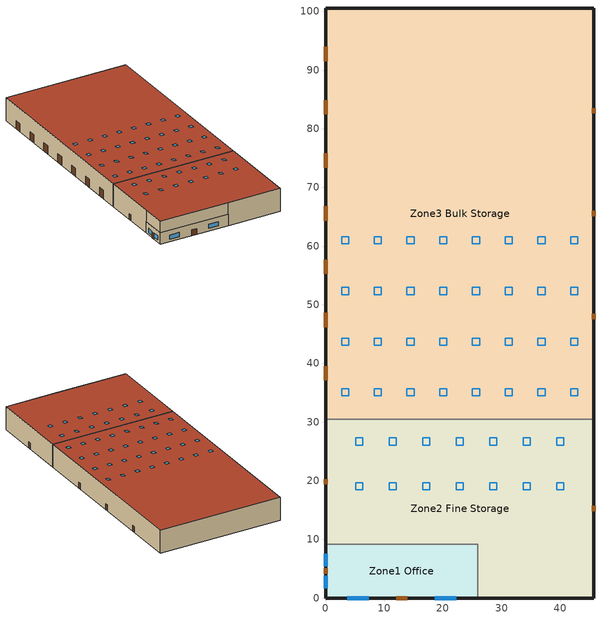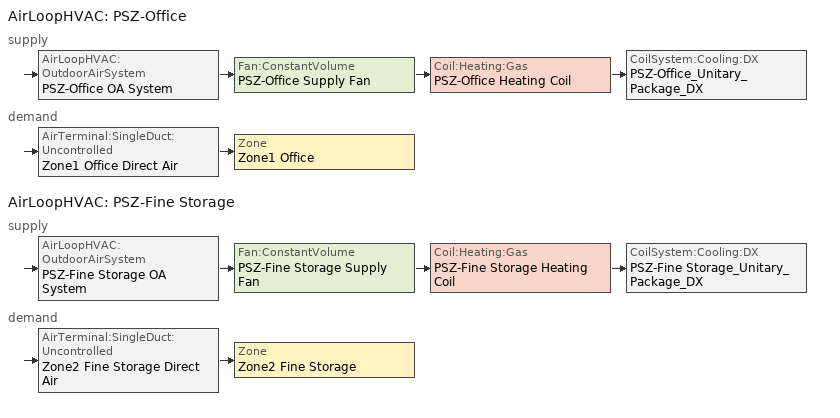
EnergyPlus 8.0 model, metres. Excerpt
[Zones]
Zone1 Office
 floor ground (ext_slab_6in): 25.91,9.14 25.91,0 0,0 0,9.14 z0
 wall outside (nonres_ext_wall): 0,9.14 0,0 25.91,0 z0:4.27
 wall to Zone2 Fine Storage (Interior Wall): 25.91,0 25.91,9.14 0,9.14 z0:4.27
 window (Window_U_0.57_SHGC_0.39): 3.66,0 7.31,0 / 18.59,0 22.25,0 / 0,7.52 0,5.39 / 0,3.76 0,1.62 z0.91:2.44
 door (Swinging Door_con): 12.04,0 13.87,0 / 0,5.03 0,4.11 z0:2.13
 ceiling to Zone2 Fine Storage (InsulatedCeiling): 25.91,0 25.91,9.14 0,9.14 0,0 z4.27
Zone2 Fine Storage
 floor ground (ext_slab_6in): 45.72,30.48 45.72,0 25.91,0 25.91,9.14 0,9.14 0,30.48 z0
 wall outside (nonres_ext_wall): 25.91,0 45.72,0 45.72,30.48 / 0,30.48 0,9.14 z0:8.53; 0,9.14 0,0 25.91,0 z4.27:8.53
 door (Swinging Door_con): 0,20.27 0,19.35 / 45.72,14.78 45.72,15.7 z0:2.13
 roof outside (nonres_roof): 45.72,0 45.72,30.48 0,30.48 0,0 z8.53
 skylight (Window_U_1.17_SHGC_0.49): 10.82,18.44 12.04,18.44 12.04,19.66 10.82,19.66 z8.53; 16.54,18.44 17.75,18.44 17.75,19.66 16.54,19.66 z8.53; 22.25,18.44 23.47,18.44 23.47,19.66 22.25,19.66 z8.53; 27.97,18.44 29.18,18.44 29.18,19.66 27.97,19.66 z8.53; 33.68,18.44 34.9,18.44 34.9,19.66 33.68,19.66 z8.53; 39.4,18.44 40.61,18.44 40.61,19.66 39.4,19.66 z8.53; 39.4,26.06 40.61,26.06 40.61,27.28 39.4,27.28 z8.53; 33.68,26.06 34.9,26.06 34.9,27.28 33.68,27.28 z8.53; 27.97,26.06 29.18,26.06 29.18,27.28 27.97,27.28 z8.53; 22.25,26.06 23.47,26.06 23.47,27.28 22.25,27.28 z8.53; 16.54,26.06 17.75,26.06 17.75,27.28 16.54,27.28 z8.53; 10.82,26.06 12.04,26.06 12.04,27.28 10.82,27.28 z8.53; 5.11,26.06 6.32,26.06 6.32,27.28 5.11,27.28 z8.53; 5.11,18.44 6.32,18.44 6.32,19.66 5.11,19.66 z8.53
Zone3 Bulk Storage
 floor ground (ext_slab_6in): 45.72,100.58 45.72,30.48 0,30.48 0,100.58 z0
 wall outside (semiheated_ext_wall): 45.72,30.48 45.72,100.58 0,100.58 0,30.48 z0:8.53
 wall to Zone2 Fine Storage (semiheated_ext_wall): 45.72,30.48 0,30.48 z0:8.53
 door (Overhead Door): 0,93.95 0,91.51 / 0,84.88 0,82.44 / 0,75.82 0,73.38 / 0,66.75 0,64.31 / 0,57.68 0,55.24 / 0,48.61 0,46.17 / 0,39.55 0,37.11 z0:3.05
 door (Swinging Door_semi): 45.72,47.55 45.72,48.46 / 45.72,65.07 45.72,65.99 / 45.72,82.6 45.72,83.51 z0:2.13
 roof outside (semiheated_roof): 0,100.58 0,30.48 45.72,30.48 45.72,100.58 z8.53
 skylight (Window_U_1.17_SHGC_0.49): 2.71,34.44 3.93,34.44 3.93,35.66 2.71,35.66 z8.53; 2.71,43.08 3.93,43.08 3.93,44.3 2.71,44.3 z8.53; 2.71,60.35 3.93,60.35 3.93,61.57 2.71,61.57 z8.53; 41.76,43.08 42.97,43.08 42.97,44.3 41.76,44.3 z8.53; 41.76,34.44 42.97,34.44 42.97,35.66 41.76,35.66 z8.53; 41.76,60.35 42.97,60.35 42.97,61.57 41.76,61.57 z8.53; 41.76,51.71 42.97,51.71 42.97,52.93 41.76,52.93 z8.53; 36.18,34.44 37.4,34.44 37.4,35.66 36.18,35.66 z8.53; 36.18,43.08 37.4,43.08 37.4,44.3 36.18,44.3 z8.53; 36.18,51.71 37.4,51.71 37.4,52.93 36.18,52.93 z8.53; 36.18,60.35 37.4,60.35 37.4,61.57 36.18,61.57 z8.53; 30.6,51.71 31.82,51.71 31.82,52.93 30.6,52.93 z8.53; 30.6,43.08 31.82,43.08 31.82,44.3 30.6,44.3 z8.53; 30.6,60.35 31.82,60.35 31.82,61.57 30.6,61.57 z8.53; 30.6,34.44 31.82,34.44 31.82,35.66 30.6,35.66 z8.53; 25.02,60.35 26.24,60.35 26.24,61.57 25.02,61.57 z8.53; 25.02,51.71 26.24,51.71 26.24,52.93 25.02,52.93 z8.53; 25.02,43.08 26.24,43.08 26.24,44.3 25.02,44.3 z8.53; 25.02,34.44 26.24,34.44 26.24,35.66 25.02,35.66 z8.53; 19.44,60.35 20.66,60.35 20.66,61.57 19.44,61.57 z8.53; 19.44,34.44 20.66,34.44 20.66,35.66 19.44,35.66 z8.53; 19.44,51.71 20.66,51.71 20.66,52.93 19.44,52.93 z8.53; 19.44,43.08 20.66,43.08 20.66,44.3 19.44,44.3 z8.53; 13.87,34.44 15.09,34.44 15.09,35.66 13.87,35.66 z8.53; 13.87,43.08 15.09,43.08 15.09,44.3 13.87,44.3 z8.53; 2.71,51.71 3.93,51.71 3.93,52.93 2.71,52.93 z8.53; 13.87,60.35 15.09,60.35 15.09,61.57 13.87,61.57 z8.53; 8.29,34.44 9.51,34.44 9.51,35.66 8.29,35.66 z8.53; 8.29,43.08 9.51,43.08 9.51,44.3 8.29,44.3 z8.53; 8.29,60.35 9.51,60.35 9.51,61.57 8.29,61.57 z8.53; 13.87,51.71 15.09,51.71 15.09,52.93 13.87,52.93 z8.53; 8.29,51.71 9.51,51.71 9.51,52.93 8.29,52.93 z8.53
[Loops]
AirLoopHVAC 'PSZ-Office'
 supply: AirLoopHVAC:OutdoorAirSystem 'PSZ-Office OA System' > Fan:ConstantVolume 'PSZ-Office Supply Fan' > Coil:Heating:Gas 'PSZ-Office Heating Coil' > CoilSystem:Cooling:DX 'PSZ-Office_Unitary_Package_DX'
 demand: AirTerminal:SingleDuct:Uncontrolled 'Zone1 Office Direct Air' > Zone 'Zone1 Office'
AirLoopHVAC 'PSZ-Fine Storage'
 supply: AirLoopHVAC:OutdoorAirSystem 'PSZ-Fine Storage OA System' > Fan:ConstantVolume 'PSZ-Fine Storage Supply Fan' > Coil:Heating:Gas 'PSZ-Fine Storage Heating Coil' > CoilSystem:Cooling:DX 'PSZ-Fine Storage_Unitary_Package_DX'
 demand: AirTerminal:SingleDuct:Uncontrolled 'Zone2 Fine Storage Direct Air' > Zone 'Zone2 Fine Storage'
[Building]
Warehouse: North Axis {deg}=90; Terrain=Urban; Loads Convergence Tolerance Value=0.04; Temperature Convergence Tolerance Value {deltaC}=0.4; Solar Distribution=FullExterior; Maximum Number of Warmup Days=25; Minimum Number of Warmup Days=6
[Site:Location]
Site:Location=Salem Mcnary Field_OR_USA Design_Conditions; Latitude {N+ S-}=44.9; Longitude {W- E+}=-123; Time Zone Relative to GMT {GMT+/-}=-8; Elevation {m}=60
[SizingPeriod:DesignDay] Day of Month=21; Dry-Bulb Temperature Range Modifier Type=DefaultMultipliers; Humidity Condition Type=Wetbulb; Barometric Pressure {Pa}=100606; Wind Direction {Degrees; N=0, S=180}=0; Rain {Yes/No}=No; Snow on ground {Yes/No}=No; Daylight Savings Time Indicator=No
Name | Month | Day Type | Maximum Dry-Bulb Temperature {C} | Daily Dry-Bulb Temperature Range {C} | Wetbulb at Maximum Dry-Bulb {C} | Wind Speed {m/s} design conditions vs. traditional 6.71 m/s (15 mph) | Solar Model Indicator | Clearness {0.0 to 1.1} | Wind Speed {m/s} design conditions vs. traditional 3.35 m/s (7mph) | ASHRAE Clear Sky Optical Depth for Beam Irradiance (taub) | ASHRAE Clear Sky Optical Depth for Diffuse Irradiance (taud)
Salem Mcnary Field Ann Htg 99.6% Condns DB | 12 | WinterDesignDay | -5.6 | 0 | -5.6 | 2.1 | ASHRAEClearSky | 0
Salem Mcnary Field Ann Clg .4% Condns DB=>MWB | 8 | SummerDesignDay | 33.3 | 15.4 | 19.4 |  | ASHRAETau |  | 4.3 | 0.355 | 2.578
[Site:GroundTemperature:BuildingSurface]
12.66, 12.65, 12.66, 12.68, 12.9, 15.26, 17.68, 18.6, 16.67, 13.27, 12.86, 12.75
[Site:WaterMainsTemperature]
Calculation Method=Correlation; Annual Average Outdoor Air Temperature {C}=10.88; Maximum Difference In Monthly Average Outdoor Air Temperatures {deltaC}=13.46
[Material]
Name | Roughness | Thickness {m} | Conductivity {W/m-K} | Density {kg/m3} | Specific Heat {J/kg-K} | Thermal Absorptance | Solar Absorptance | Visible Absorptance | Absorptance:Thermal | Absorptance:Solar
Bulk Storage Products Material | Rough | 2.4384 | 1.442 | 200.231 | 836.8 | 0.9 | 0.7 | 0.7
Steel Frame/Cavity | MediumRough | 0.0889002 | 0.0841162 | 641.379 | 502.08 | 0.9 | 0.7 | 0.7
Interior Wall Addi Insul | MediumRough | 2.54001e-08 | 0.04326 | 22.4258 | 836.8 | 0.9 | 0.7 | 0.7
F07 25mm stucco | Smooth | 0.0254 | 0.72 | 1856 | 840 | 0.9 | 0.7 | 0.7
F08 Metal surface | Smooth | 0.0008 | 45.28 | 7824 | 500
F08 Metal roof surface | Smooth | 0.0008 | 45.28 | 7824 | 500 |  |  |  | 0.9 | 0.77
G01 16mm gypsum board | MediumSmooth | 0.0159 | 0.16 | 800 | 1090
150mm Normalweight concrete floor | MediumRough | 0.1524 | 2.31 | 2322 | 832
[Material:NoMass]
Opaque Door panel_con; Opaque Door panel_semi: MediumRough, 0.251571, 0.9, 0.7, 0.7
Overhead Door Panel: MediumRough, 0.121448, 0.9, 0.7, 0.7
Nonres_Roof_Insulation: MediumSmooth, 3.06462, 0.9, 0.7, 0.7
Semiheated_Roof_Insulation: MediumSmooth, 1.67819, 0.9, 0.7, 0.7
Nonres_Exterior_Wall_Insulation: MediumSmooth, 1.86748, 0.9, 0.7, 0.7
Semiheated_Exterior_Wall_Insulation: MediumSmooth, 1.32943, 0.9, 0.7, 0.7
[Construction]
ext_slab_6in: 150mm Normalweight concrete floor
nonres_roof: F08 Metal roof surface, Nonres_Roof_Insulation
semiheated_roof: F08 Metal roof surface, Semiheated_Roof_Insulation
nonres_ext_wall: F08 Metal surface, Nonres_Exterior_Wall_Insulation, G01 16mm gypsum board
semiheated_ext_wall: F08 Metal surface, Semiheated_Exterior_Wall_Insulation, G01 16mm gypsum board
Window_U_0.57_SHGC_0.39: REF D CLEAR 6MM, AIR 6MM, CLEAR 6MM
Window_U_1.17_SHGC_0.49: REF D CLEAR 6MM
Swinging Door_con: Opaque Door panel_con
Swinging Door_semi: Opaque Door panel_semi
Overhead Door: Overhead Door Panel
Bulk Storage Products: Bulk Storage Products Material
Interior Wall: F07 25mm stucco, G01 16mm gypsum board, Interior Wall Addi Insul, Steel Frame/Cavity, G01 16mm gypsum board
InsulatedCeiling: Interior Wall Addi Insul, G01 16mm gypsum board
[WindowMaterial:Glazing] Optical Data Type=SpectralAverage; Thickness {m}=0.006; Infrared Transmittance at Normal Incidence=0; Front Side Infrared Hemispherical Emissivity=0.84; Conductivity {W/m-K}=0.9
Name | Solar Transmittance at Normal Incidence | Front Side Solar Reflectance at Normal Incidence | Back Side Solar Reflectance at Normal Incidence | Visible Transmittance at Normal Incidence | Front Side Visible Reflectance at Normal Incidence | Back Side Visible Reflectance at Normal Incidence | Back Side Infrared Hemispherical Emissivity
CLEAR 6MM | 0.775 | 0.071 | 0.071 | 0.881 | 0.08 | 0.08 | 0.84
REF D CLEAR 6MM | 0.429 | 0.308 | 0.379 | 0.334 | 0.453 | 0.505 | 0.82
[WindowMaterial:Gas]
AIR 6MM: Gas Type=Air; Thickness {m}=0.0063
[Zone] Type=1; Multiplier=1; Ceiling Height {m}=autocalculate; Volume {m3}=autocalculate; Floor Area {m2}=autocalculate; Part of Total Floor Area=Yes
Zone1 Office; Zone2 Fine Storage; Zone3 Bulk Storage
[Daylighting:Controls] Total Daylighting Reference Points=2; Lighting Control Type=2; Maximum Allowable Discomfort Glare Index=22; Minimum Input Power Fraction for Continuous Dimming Control=0.3; Minimum Light Output Fraction for Continuous Dimming Control=0.2; Number of Stepped Control Steps=3; Probability Lighting will be Reset When Needed in Manual Stepped Control=1
Name | X-Coordinate of First Reference Point {m} | Y-Coordinate of First Reference Point {m} | Z-Coordinate of First Reference Point {m} | X-Coordinate of Second Reference Point {m} | Y-Coordinate of Second Reference Point {m} | Z-Coordinate of Second Reference Point {m} | Fraction of Zone Controlled by First Reference Point | Fraction of Zone Controlled by Second Reference Point | Illuminance Setpoint at First Reference Point {lux} | Illuminance Setpoint at Second Reference Point {lux} | Glare Calculation Azimuth Angle of View Direction Clockwise from Zone y-Axis {deg}
Zone2 Fine Storage | 27.8892 | 24.9936 | 0.762 | 3.81 | 24.9936 | 0.762 | 0.25 | 0.25 | 300 | 300 | 0
Zone3 Bulk Storage | 22.9 | 48 | 0 | 22.9 | 34.7 | 0 | 0.25 | 0.25 | 200 | 200 | 0
Zone1 Office | 2.4384 | 2.4384 | 0.762 | 20.4216 | 1.6154 | 0.762 | 0.11 | 0.11 | 500 | 500 | 180
[InternalMass]
Bulk Storage Products Surface: Construction=Bulk Storage Products; Zone=Zone3 Bulk Storage; Surface Area {m2}=6028.45
[People]
Office People: Zone or ZoneList=Zone1 Office; Number of People Schedule=BLDG_OCC_SCH; Number of People Calculation Method=People; Number of People=5; Fraction Radiant=0.3; Sensible Heat Fraction=autocalculate; Activity Level Schedule=Office Activity Schedule; Mean Radiant Temperature Calculation Type=ZoneAveraged
[Lights] Design Level Calculation Method=Watts/Area; Return Air Fraction=0; Fraction Visible=0.18; Fraction Replaceable=1; Return Air Fraction Calculated from Plenum Temperature=No
Name | Zone or ZoneList | Schedule | Watts per Zone Floor Area {W/m2}2}, | Fraction Radiant
Office Lights | Zone1 Office | BLDG_LIGHT_OFFICE_SCH | 9.68752 | 0.37
Fine Storage Area Lights | Zone2 Fine Storage | BLDG_LIGHT_STORAGE_SCH | 10.2257 | 0.42
Bulk Storage Area Lights | Zone3 Bulk Storage | BLDG_LIGHT_STORAGE_SCH | 6.24307 | 0.42
[ElectricEquipment] Design Level Calculation Method=EquipmentLevel
Name | Zone or ZoneList | Schedule | Design Level {W}
Office Plug Load | Zone1 Office | Office_Plug_SCH | 1912.5
Bulk Storage  Plug Load | Zone3 Bulk Storage | Bulk Storage Plug Schedule | 8200.12
[Exterior:Lights] Control Option=AstronomicalClock
Name | Schedule | Design Level {W}
Exterior_Lights_a | Exterior_lighting_schedule_a | 91
Exterior_Lights_b | Exterior_lighting_schedule_b | 6123.42
[ZoneInfiltration:DesignFlowRate] Temperature Term Coefficient=0; Velocity Squared Term Coefficient=0
Name | Zone or ZoneList | Schedule | Design Flow Rate Calculation Method | Flow per Exterior Surface Area {m3/s-m2} | Constant Term Coefficient | Velocity Term Coefficient | Design Flow Rate {m3/s} | SCHEDULE | Design Volume Flow Rate {m3/s}
Office Infiltration | Zone1 Office | Office Infil Schedule | Flow/ExteriorArea | 0.000220198 | 0 | 0.224
Office Door Infiltration | Zone1 Office | INFIL_Door_Opening_SCH | Flow/Zone |  | 1 | 0 | 0.176508
Fine Storage Infiltration | Zone2 Fine Storage | Fine Sorage Infil Schedule | Flow/ExteriorArea | 0.000225765 | 0 | 0.224
Bulk Storage Infiltration | Zone3 Bulk Storage |  | Flow/Zone |  | 0 | 0.224 |  | Bulk Storage Infil_Base Schedule | 1.54009
[ZoneVentilation:DesignFlowRate] Zone or ZoneList=Zone3 Bulk Storage; Schedule=Always On Schedule; Design Flow Rate Calculation Method=Flow/Zone; Temperature Term Coefficient=0; Velocity Squared Term Coefficient=0; Delta Temperature {deltaC}=-100; Minimum Outdoor Temperature {C}=-100; Maximum Outdoor Temperature {C}=100; Maximum Wind Speed {m/s}=40
Name | Design Flow Rate {m3/s} | Ventilation Type | Fan Pressure Rise {Pa} | Fan Total Efficiency | Constant Term Coefficient | Velocity Term Coefficient | Minimum Indoor Temperature {C} | Maximum Indoor Temperature {C} | Design Volume Flow Rate {m3/s}w
Bulk Storage Ventilation-1 | 37.76 | Exhaust | 31.1361 | 0.51 | 1 | 0 | 29.4444 | 100
Bulk Storage Ventilation-2 |  | Natural |  | 1 | 0 | 0.224 | -73.3333 | 29.4444 | 0.943841
[Sizing:Zone] Zone Cooling Design Supply Air Temperature Input Method=SupplyAirTemperature; Zone Heating Design Supply Air Temperature Input Method=SupplyAirTemperature; Cooling Design Air Flow Method=DesignDay; Heating Design Air Flow Method=DesignDay
Name | Zone Cooling Design Supply Air Temperature {C} | Zone Heating Design Supply Air Temperature {C} | Zone Cooling Design Supply Air Humidity Ratio {kg-H2O/kg-air} | Zone Heating Design Supply Air Humidity Ratio {kg-H2O/kg-air} | Design Specification Outdoor Air Object | Zone Heating Sizing Factor | Zone Cooling Sizing Factor | Cooling Design Air Flow Rate {m3/s} | Cooling Minimum Air Flow Fraction | Heating Design Air Flow Rate {m3/s} | Heating Maximum Air Flow Fraction | Cooling Minimum Air Flow per Zone Floor Area {m3/s-m2} | Heating Maximum Air Flow per Zone Floor Area {m3/s-m2} | Heating Maximum Air Flow {m3/s}
Zone1 Office | 14 | 50 | 0.008 | 0.008 | SZ DSOA Zone1 Office | 0 | 0 | 0 | 0 | 0 | 0
Zone2 Fine Storage | 14 | 50 | 0.008 | 0.008 | SZ DSOA Zone2 Fine Storage | 0 | 0 | 0 | 0 | 0 | 0
Zone3 Bulk Storage | 12.78 | 43.3333 | 0.009 | 0.016 | SZ DSOA Zone3 Bulk Storage |  |  |  |  |  |  | 0 | 0 | 0
[DesignSpecification:OutdoorAir] Outdoor Air Method=Flow/Area; Outdoor Air Flow per Person {m3/s}=0; Outdoor Air Flow per Zone {m3/s}=0
Name | outside air flow per zone area {m3/s-m2}
SZ DSOA Zone1 Office | 0.000431801
SZ DSOA Zone2 Fine Storage; SZ DSOA Zone3 Bulk Storage | 0.000304801
[Sizing:System] Type of Load to Size On=Sensible; Design Outdoor Air Flow Rate {m3/s}=autosize; Minimum System Air Flow Ratio=1; Preheat Design Temperature {C}=7; Preheat Design Humidity Ratio {kgWater/kgDryAir}=0.008; Precool Design Temperature {C}=11; Precool Design Humidity Ratio {kgWater/kgDryAir}=0.008; Central Cooling Design Supply Air Temperature {C}=12; Central Heating Design Supply Air Temperature {C}=50; Sizing Option=NonCoincident; 100% Outdoor Air in Cooling=No; 100% Outdoor Air in Heating=No; Central Cooling Design Supply Air Humidity Ratio {kgWater/kgDryAir}=0.008; Central Heating Design Supply Air Humidity Ratio {kgWater/kgDryAir}=0.008; Cooling Design Air Flow Method=DesignDay; Cooling Design Air Flow Rate {m3/s}=0; Heating Design Air Flow Method=DesignDay; Heating Design Air Flow Rate {m3/s}=0; System Outdoor Air Method=ZoneSum
PSZ-Office; PSZ-Fine Storage
[AirLoopHVAC] Design Supply Air Flow Rate {m3/s}=autosize
PSZ-Office; PSZ-Fine Storage
[AvailabilityManager:NightCycle] Applicability Schedule=COMPACT HVAC-ALWAYS 1; Fan Schedule=FanSched; Control Type=CycleOnAny; Thermostat Tolerance {deltaC}=1; Cycling Run Time {s}=1800
PSZ-Office Availability; PSZ-Fine Storage Availability
[SetpointManager:SingleZone:Reheat] Control Variable=Temperature; Minimum Supply Air Temperature {C}=12.7778; Maximum Supply Air Temperature {C}=43.3333
Name | Control Zone | Setpoint Node or NodeList
PSZ-Office Supply Air Temp Manager | Zone1 Office | PSZ-Office Air Loop Outlet
PSZ-Fine Storage Supply Air Temp Manager | Zone2 Fine Storage | PSZ-Fine Storage Air Loop Outlet
[SetpointManager:MixedAir] Control Variable=Temperature
Name | Setpoint Node or NodeList
PSZ-Office OAMixed Air Temp Manager | PSZ-Office Mixed Air Outlet
PSZ-Office HeatC Temp Manager | PSZ-Office Heating Coil Outlet
PSZ-Fine Storage OAMixed Air Temp Manager | PSZ-Fine Storage Mixed Air Outlet
PSZ-Fine Storage HeatC Temp Manager | PSZ-Fine Storage Heating Coil Outlet
[Controller:OutdoorAir] Minimum Outdoor Air Flow Rate {m3/s}=autosize; Maximum Outdoor Air Flow Rate {m3/s}=autosize; Economizer Control Action Type=ModulateFlow; Lockout Type=NoLockout; Minimum Limit Type=FixedMinimum; Minimum Outdoor Air Schedule NameName,=MinOA_MotorizedDamper_Sched
Name | Economizer Control Type,             !- Economizer Control Ty | Maximum Fraction of Outdoor Air Schedule | Economizer Control Type,             !- Economizer Cont
PSZ-Office OA Controller | NoEconomizer | PSZ_Office_Timestep_Econ_Eff_SCH
PSZ-Fine Storage OA Controller |  | PSZ_Fine_Timestep_Econ_Eff_SCH | DifferentialDryBulb
[Zone equipment]
Zone1 Office: Zone1 Office Direct Air
Zone2 Fine Storage: Zone2 Fine Storage Direct Air
Zone3 Bulk Storage: Zone3UnitHeater, Zone3HiRadiant
[ZoneHVAC:UnitHeater]
Zone3UnitHeater: availability schedule=UnitHeaterAvailability; Supply Air Fan Object Type:=Fan:ConstantVolume; Supply Air Fan=Zone3UnitHeaterFan; Maximum Supply Air Flow Rate {m3/s}=autosize; Fan Control Type=OnOff; Heating Coil=Zone3UnitHeaterHeatingCoil; Heating Convergence Tolerance=0.001
[CoilSystem:Cooling:DX] Availability Schedule=COMPACT HVAC-ALWAYS 1
Name | Cooling Coil
PSZ-Office_Unitary_Package_DX | PSZ-Office Cooling Coil
PSZ-Fine Storage_Unitary_Package_DX | PSZ-Fine Storage Cooling Coil
[AirTerminal:SingleDuct:Uncontrolled] Availability Schedule=COMPACT HVAC-ALWAYS 1; Maximum Air Flow Rate {m3/s}=autosize
Zone1 Office Direct Air; Zone2 Fine Storage Direct Air
[ZoneHVAC:HighTemperatureRadiant]
Zone3HiRadiant: availability schedule=Always Off Schedule; Zone=Zone3 Bulk Storage; Maximum Power Input {W}=autosize; Fuel Type=NaturalGas; Combustion Efficiency=0.7925; Fraction of Input Converted to Radiant Energy=0.8; Fraction of Input Converted to Latent Energy=0; Fraction of Input that Is Lost=0; Temperature Control Type=OperativeTemperature; Heating Throttling Range {deltaC}=2; Heating Setpoint Temperature Schedule=Bulk Storage Heating Setpoint Schedule; Fraction of Radiant Energy Incident on People=0.05; Surface 1=Bulk Storage Right Wall; Fraction of Radiant Energy to Surface 1=0.05; Surface 2=Bulk Storage Rear Wall; Fraction of Radiant Energy to Surface 2=0.05; Surface 3=Bulk Storage Left Wall; Fraction of Radiant Energy to Surface 3=0.05; Surface 4=Bulk Storage Floor; Fraction of Radiant Energy to Surface 4=0.8
[ZoneControl:Thermostat]
Name | Zone or ZoneList | Control Type Schedule | Control 1
Zone1 Office Thermostat | Zone1 Office | COMPACT HVAC-ALWAYS 4 | Office Thermostat Dual SP Control
Zone2 Fine Storage Thermostat | Zone2 Fine Storage | COMPACT HVAC-ALWAYS 4 | Fine Storage Thermostat Dual SP Control
Zone 3 Thermostat | Zone3 Bulk Storage | ZoneControlSchedule | Heating Setpoint with SB
[ThermostatSetpoint:SingleHeating]
Heating Setpoint with SB: Setpoint Temperature Schedule=Bulk Storage Heating Setpoint Schedule
[ThermostatSetpoint:DualSetpoint]
Name | Heating Setpoint Temperature Schedule | Cooling Setpoint Temperature Schedule
Office Thermostat Dual SP Control | Office Heating Schedule | Office Cooling Schedule
Fine Storage Thermostat Dual SP Control | Fine Storage Heating Setpoint Schedule | Fine Storage Cooling Setpoint Schedule
[WaterHeater:Mixed]
Electric Tank: Tank Volume {m3}=0.0757083; Setpoint Temperature Schedule=Hot Water Setpoint Temp Schedule; Deadband Temperature Difference {deltaC}=2; Maximum Temperature Limit {C}=82.2222; Heater Control Type=Cycle; Heater Maximum Capacity {W}=6154.75; Heater Minimum Capacity {W}=0; Heater Fuel Type=Electricity; Heater Thermal Efficiency=1; Off Cycle Parasitic Fuel Consumption Rate {W}=481; Off Cycle Parasitic Fuel Type=Electricity; Off Cycle Parasitic Heat Fraction to Tank=0; On Cycle Parasitic Fuel Consumption Rate {W}=481; Ambient Temperature Indicator=Zone; Ambient Temperature Zone=Zone1 Office; Off-Cycle Loss Coefficient To Ambient Temperature {W/K}=0.798543; On-Cycle Loss Coefficient To Ambient Temperature {W/K}=0.798543; Peak Use Flow Rate {m3/s}=8.07469e-06; Use Flow Rate Fraction Schedule=Office DHW Schedule
[Coil:Heating:Gas] Nominal Capacity {W}=autosize; Parasitic Electric Load {W}=0
Name | Availability Schedule | Gas Burner Efficiency of the Coil | Part Load Fraction Correlation Curve | Parasitic Gas Load {W} | Gas Burner Efficiency of the Coiler | Parasitic Gas Load {W}!- Parasitic Gas Load {W}!- Parasitic Gas Load {W}
PSZ-Office Heating Coil | COMPACT HVAC-ALWAYS 1 | 0.8 | PSZ-Office Heating Coil PLF-FPLR | 0
PSZ-Fine Storage Heating Coil | COMPACT HVAC-ALWAYS 1 |  | PSZ-Fine Storage Heating Coil PLF-FPLR | 0 | 0.8
Zone3UnitHeaterHeatingCoil | Zone3HeatingCoilAvailability | 0.8 |  |  |  | 0
[Coil:Cooling:DX:TwoSpeed] Availability Schedule=COMPACT HVAC-ALWAYS 1
Name | Rated High Speed Total Cooling Capacity {W} | Rated High Speed Sensible Heat Ratio | Rated High Speed COP {W/W} | Rated High Speed Air Flow Rate {m3/s} | Total Cooling Capacity Function of Temperature Curve | Total Cooling Capacity Function of Flow Fraction Curve | Energy Input Ratio Function of Temperature Curve | Energy Input Ratio Function of Flow Fraction Curve | Part Load Fraction Correlation Curve | Rated Low Speed Total Cooling Capacity {W} | Rated Low Speed Sensible Heat Ratio | Rated Low Speed COP {W/W} | Rated Low Speed Air Flow Rate {m3/s} | Low Speed Total Cooling Capacity Function of Temperature Curve | Low Speed Energy Input Ratio Function of Temperature Curve
PSZ-Office Cooling Coil | 6849.17 | 0.75948 | 3.91157 | 0.36968 | PSZ-Office DX Coil Cap-FT | PSZ-Office DX Coil Cap-FF | PSZ-Office DX Coil EIR-FT | PSZ-Office DX Coil EIR-FF | PSZ-Office DX Coil PLF | 3424.585 | 0.75948 | 3.91157 | 0.246453 | PSZ-Office DX Coil Cap-FT | PSZ-Office DX Coil EIR-FT
PSZ-Fine Storage Cooling Coil | 22443.13 | 0.67608 | 3.79883 | 0.90378 | PSZ-Fine Storage DX Coil Cap-FT | PSZ-Fine Storage DX Coil Cap-FF | PSZ-Fine Storage DX Coil EIR-FT | PSZ-Fine Storage DX Coil EIR-FF | PSZ-Fine Storage DX Coil PLF | 11221.6 | 0.67608 | 3.79883 | 0.60252 | PSZ-Fine Storage DX Coil Cap-FT | PSZ-Fine Storage DX Coil EIR-FT
[Fan:ConstantVolume] Maximum Flow Rate {m3/s}=autosize; Motor In Airstream Fraction=1
Name | Availability Schedule | Fan Efficiency | Pressure Rise {Pa} | Motor Efficiency
PSZ-Office Supply Fan | FanSched | 0.55575 | 622.5 | 0.855
PSZ-Fine Storage Supply Fan | FanSched | 0.56225 | 622.5 | 0.865
Zone3UnitHeaterFan | COMPACT HVAC-ALWAYS 1 | 0.536 | 49.8 | 0.825
[EnergyManagementSystem:Sensor]
Name | Output:Variable or Output:Meter | Output:Variable or Output:Meter Index Key | Output:Variable or Output:Meter Index Key Name, | Output:Variable or Output:Meter Name:
OAT_F | Site Outdoor Air Drybulb Temperature
OAwb_F | Site Outdoor Air Wetbulb Temperature | *
PSZ_Office_OASch; PSZ_Fine_OASch | Schedule Value |  | MinOA_MotorizedDamper_Sched
ZONE1_OFFICE_Temp | System Node Temperature | Zone1 Office Zone Air Node
PSZ_Office_OAFlowMass | System Node Mass Flow Rate | PSZ-Office Outside Air Inlet
PSZ_Office_HeatingRTF | Heating Coil Runtime Fraction | PSZ-Office Heating Coil
PSZ_Office_RTF | Cooling Coil Runtime Fraction | PSZ-Office Cooling Coil
PSZ_Office_SpeedRatio |  | PSZ-Office_Unitary_Package_DX |  | Coil System Compressor Speed Ratio
PSZ_Office_DAT_Rqd | System Node Setpoint Temperature | PSZ-Office Air Loop Outlet
PSZ_Office_Econo_Status | Air System Outdoor Air Economizer Status | PSZ-Office
ZONE2_FINE_STORAGE_Temp | System Node Temperature | ZONE2 FINE STORAGE Zone Air Node
PSZ_Fine_OAFlowMass | System Node Mass Flow Rate | PSZ-Fine Storage Outside Air Inlet
PSZ_Fine_HeatingRTF | Heating Coil Runtime Fraction | PSZ-Fine Storage Heating Coil
PSZ_Fine_RTF | Cooling Coil Runtime Fraction | PSZ-Fine Storage Cooling Coil
PSZ_Fine_SpeedRatio |  | PSZ-Fine Storage_Unitary_Package_DX |  | Coil System Compressor Speed Ratio
PSZ_Fine_DAT_Rqd | System Node Setpoint Temperature | PSZ-Fine Storage Air Loop Outlet
PSZ_Fine_Econo_Status | Air System Outdoor Air Economizer Status | PSZ-Fine Storage
[EnergyManagementSystem:InternalVariable]
Name | Internal Data Index Key | Internal Data Type
PSZ_Office_Fan_DesignPressure | PSZ-Office Supply Fan | Fan Nominal Pressure Rise
PSZ_Office_DesignFlowMass | PSZ-Office OA Controller | Outdoor Air Controller Maximum Mass Flow Rate
PSZ_Office_OADesignMass | PSZ-Office OA Controller | Outdoor Air Controller Minimum Mass Flow Rate
PSZ_Fine_Fan_DesignPressure | PSZ-Fine Storage Supply Fan | Fan Nominal Pressure Rise
PSZ_Fine_DesignFlowMass | PSZ-Fine Storage OA Controller | Outdoor Air Controller Maximum Mass Flow Rate
PSZ_Fine_OADesignMass | PSZ-Fine Storage OA Controller | Outdoor Air Controller Minimum Mass Flow Rate
[EnergyManagementSystem:Actuator]
Name | Actuated Component Unique | Actuated Component Type | Actuated Component Control Type
PSZ_Office_Fan_Pressure | PSZ-Office Supply Fan | Fan | Fan Pressure Rise
PSZ_Office_Timestep_Econ_Eff | PSZ_Office_Timestep_Econ_Eff_SCH | Schedule:Constant | Schedule Value
PSZ_Fine_Fan_Pressure | PSZ-Fine Storage Supply Fan | Fan | Fan Pressure Rise
PSZ_Fine_Timestep_Econ_Eff | PSZ_Fine_Timestep_Econ_Eff_SCH | Schedule:Constant | Schedule Value
[EnergyManagementSystem:GlobalVariable]
PSZ_Office_FanPwrExponent; PSZ_Office_Stage1Speed; PSZ_Office_Stage2Speed; PSZ_Office_HeatSpeed; PSZ_Office_VenSpeed; PSZ_Office_Number_of_Stages
PSZ_Fine_FanPwrExponent; PSZ_Fine_Stage1Speed; PSZ_Fine_Stage2Speed; PSZ_Fine_HeatSpeed; PSZ_Fine_VenSpeed; PSZ_Fine_Number_of_Stages
[EnergyManagementSystem:Program]
PSZ_Office_Economizer_CTRL_Prog: SET PSZ_Office_Timestep_Econ_Eff = 0.7; SET PSZ_Office_MaxE = 0.7; SET PSZ_Office_DAT_Rqd = (PSZ_Office_DAT_Rqd*1.8) +32; SET OAT_F = (OAT_F*1.8) +32; SET OAwb_F = (OAwb_F*1.8) +32; IF PSZ_Office_OAFlowMass > (PSZ_Office_OADesignMass * PSZ_Office_OASch); SET PSZ_Office_Econo_Active = 1; ELSE; SET PSZ_Office_Econo_Active = 0; ENDIF; SET PSZ_Office_dT_Needed = 75 - PSZ_Office_DAT_Rqd; SET PSZ_Office_Cool_Des_dT = ((98*0.15) + (75*(1-0.15))) - 55; SET PSZ_Office_Cool_Load = PSZ_Office_dT_Needed/ PSZ_Office_Cool_Des_dT; IF PSZ_Office_Cool_Load > 1; SET PSZ_Office_Cool_Load = 1; ELSEIF PSZ_Office_Cool_Load < 0; SET PSZ_Office_Cool_Load = 0; ENDIF; IF PSZ_Office_Econo_Active == 1; SET PSZ_Office_Stage = PSZ_Office_Number_of_Stages; IF PSZ_Office_Stage == 2; IF PSZ_Office_Cool_Load < 0.6; SET PSZ_Office_Timestep_Econ_Eff = PSZ_Office_MaxE; ELSE; SET PSZ_Office_ECO_Eff = 0-2.18919863612305; SET PSZ_Office_ECO_Eff = PSZ_Office_ECO_Eff + (0-0.674461284910428 * PSZ_Office_Cool_Load); SET PSZ_Office_ECO_Eff = PSZ_Office_ECO_Eff + (0.000459106275872404 * (OAT_F^2)); SET PSZ_Office_ECO_Eff = PSZ_Office_ECO_Eff + (0-0.00000484778537945252 * (OAT_F^3)); SET PSZ_Office_ECO_Eff = PSZ_Office_ECO_Eff + (0.182915713033586 * OAwb_F); SET PSZ_Office_ECO_Eff = PSZ_Office_ECO_Eff + (0-0.00382838660261133 * (OAwb_F^2)); SET PSZ_Office_ECO_Eff = PSZ_Office_ECO_Eff + (0.0000255567460240583 * (OAwb_F^3)); SET PSZ_Office_Timestep_Econ_Eff = PSZ_Office_ECO_Eff; ENDIF; ELSE; SET PSZ_Office_ECO_Eff = 2.36337942464462; SET PSZ_Office_ECO_Eff = PSZ_Office_ECO_Eff + (0-0.409939515512619 * PSZ_Office_Cool_Load); SET PSZ_Office_ECO_Eff = PSZ_Office_ECO_Eff + (0-0.0565205596792225 * OAwb_F); SET PSZ_Office_ECO_Eff = PSZ_Office_ECO_Eff + (0-0.0000632612294169389 * (OAT_F^2)); SET PSZ_Office_Timestep_Econ_Eff = PSZ_Office_ECO_Eff + (0.000571724868775081 * (OAwb_F^2)); ENDIF; IF PSZ_Office_Timestep_Econ_Eff > PSZ_Office_MaxE; SET PSZ_Office_Timestep_Econ_Eff = PSZ_Office_MaxE; ELSEIF PSZ_Office_Timestep_Econ_Eff < (PSZ_Office_OADesignMass * PSZ_Office_OASch); SET PSZ_Office_Timestep_Econ_Eff = (PSZ_Office_OADesignMass * PSZ_Office_OASch); ENDIF; ENDIF
PSZ_Office_Set_Fan_Par: IF PSZ_Office_Number_of_Stages == 1; Return; ENDIF; SET PSZ_Office_FanPwrExponent = 2.2; SET PSZ_Office_OAFrac = PSZ_Office_OAFlowMass/PSZ_Office_DesignFlowMass; IF  PSZ_Office_OAFrac < 0.66; SET PSZ_Office_VenSpeed = 0.66; SET PSZ_Office_Stage1Speed = 0.66; ELSE; SET PSZ_Office_VenSpeed = PSZ_Office_OAFrac; SET PSZ_Office_Stage1Speed = PSZ_Office_OAFrac; ENDIF; SET PSZ_Office_Stage2Speed = 1.0; SET PSZ_Office_HeatSpeed = 1.0
PSZ_Office_Fan_Control: IF PSZ_Office_Number_of_Stages == 1; Return; ENDIF; IF PSZ_Office_HeatingRTF > 0; SET PSZ_Office_Heating = PSZ_Office_HeatingRTF; SET PSZ_Office_Ven = 1 - PSZ_Office_HeatingRTF; SET PSZ_Office_Eco = 0; SET PSZ_Office_Stage1 = 0; SET PSZ_Office_Stage2 = 0; ELSE; SET PSZ_Office_Heating = 0; SET PSZ_Office_EcoSpeed = PSZ_Office_VenSpeed; IF PSZ_Office_SpeedRatio == 0; IF PSZ_Office_RTF > 0; SET PSZ_Office_Stage1 = PSZ_Office_RTF; SET PSZ_Office_Stage2 = 0; SET PSZ_Office_Ven = 1-PSZ_Office_RTF; SET PSZ_Office_Eco = 0; IF PSZ_Office_OAFlowMass > (PSZ_Office_OADesignMass * PSZ_Office_OASch); SET PSZ_Office_Stage1Speed = 1.0; ENDIF; ELSE; SET PSZ_Office_Stage1 = 0; SET PSZ_Office_Stage2 = 0; IF PSZ_Office_OAFlowMass > (PSZ_Office_OADesignMass * PSZ_Office_OASch); SET PSZ_Office_Eco = 1.0; SET PSZ_Office_Ven = 0; SET PSZ_Office_Exp_DAT = PSZ_Office_DAT_Rqd - (1-PSZ_Office_VenSpeed) * ZONE1 OFFICE_Temp; SET PSZ_Office_Exp_DAT = PSZ_Office_Exp_DAT/PSZ_Office_VenSpeed; IF OAT_F > PSZ_Office_Exp_DAT; SET PSZ_Office_EcoSpeed = PSZ_Office_Stage2Speed; ENDIF; ELSE; SET PSZ_Office_Eco = 0; SET PSZ_Office_Ven = 1.0; ENDIF; ENDIF; ELSE; SET PSZ_Office_Stage1 = 1- PSZ_Office_SpeedRatio; SET PSZ_Office_Stage2 = PSZ_Office_SpeedRatio; SET PSZ_Office_Ven = 0; SET PSZ_Office_Eco = 0; IF PSZ_Office_OAFlowMass > (PSZ_Office_OADesignMass * PSZ_Office_OASch); SET PSZ_Office_Stage1Speed = 1.0; ENDIF; ENDIF; ENDIF; SET PSZ_Office_FPR = PSZ_Office_Ven * (PSZ_Office_VenSpeed ^ PSZ_Office_FanPwrExponent); SET PSZ_Office_FPR_0 = PSZ_Office_Eco * (PSZ_Office_EcoSpeed ^ PSZ_Office_FanPwrExponent); SET PSZ_Office_FPR = PSZ_Office_FPR_0 + PSZ_Office_FPR; SET PSZ_Office_FPR_1 = PSZ_Office_Stage1 * (PSZ_Office_Stage1Speed ^ PSZ_Office_FanPwrExponent); SET PSZ_Office_FPR = PSZ_Office_FPR + PSZ_Office_FPR_1; SET PSZ_Office_FPR_2 = PSZ_Office_Stage2 * (PSZ_Office_Stage2Speed ^ PSZ_Office_FanPwrExponent); SET PSZ_Office_FPR = PSZ_Office_FPR + PSZ_Office_FPR_2; SET PSZ_Office_FPR_3 = PSZ_Office_Heating * (PSZ_Office_HeatSpeed ^ PSZ_Office_FanPwrExponent); SET PSZ_Office_FanPwrRatio = PSZ_Office_FPR +  PSZ_Office_FPR_3; SET PSZ_Office_Fan_Pressure = PSZ_Office_Fan_DesignPressure * PSZ_Office_FanPwrRatio
PSZ_Office_Set_Number_of_Stages: SET PSZ_OFFICE_Number_of_Stages =  1
PSZ_Fine_Economizer_CTRL_Prog: SET PSZ_Fine_Timestep_Econ_Eff = 0.7; SET PSZ_Fine_MaxE = 0.7; SET PSZ_Fine_DAT_Rqd = (PSZ_Fine_DAT_Rqd*1.8) +32; SET OAT_F = (OAT_F*1.8) +32; SET OAwb_F = (OAwb_F*1.8) +32; IF PSZ_Fine_OAFlowMass > (PSZ_Fine_OADesignMass * PSZ_Fine_OASch); SET PSZ_Fine_Econo_Active = 1; ELSE; SET PSZ_Fine_Econo_Active = 0; ENDIF; SET PSZ_Fine_dT_Needed = 75 - PSZ_Fine_DAT_Rqd; SET PSZ_Fine_Cool_Des_dT = ((98*0.15) + (75*(1-0.15))) - 55; SET PSZ_Fine_Cool_Load = PSZ_Fine_dT_Needed/ PSZ_Fine_Cool_Des_dT; IF PSZ_Fine_Cool_Load > 1; SET PSZ_Fine_Cool_Load = 1; ELSEIF PSZ_Fine_Cool_Load < 0; SET PSZ_Fine_Cool_Load = 0; ENDIF; IF PSZ_Fine_Econo_Active == 1; SET PSZ_Fine_Stage = PSZ_Fine_Number_of_Stages; IF PSZ_Fine_Stage == 2; IF PSZ_Fine_Cool_Load < 0.6; SET PSZ_Fine_Timestep_Econ_Eff = PSZ_Fine_MaxE; ELSE; SET PSZ_Fine_ECO_Eff = 0-2.18919863612305; SET PSZ_Fine_ECO_Eff = PSZ_Fine_ECO_Eff + (0-0.674461284910428 * PSZ_Fine_Cool_Load); SET PSZ_Fine_ECO_Eff = PSZ_Fine_ECO_Eff + (0.000459106275872404 * (OAT_F^2)); SET PSZ_Fine_ECO_Eff = PSZ_Fine_ECO_Eff + (0-0.00000484778537945252 * (OAT_F^3)); SET PSZ_Fine_ECO_Eff = PSZ_Fine_ECO_Eff + (0.182915713033586 * OAwb_F); SET PSZ_Fine_ECO_Eff = PSZ_Fine_ECO_Eff + (0-0.00382838660261133 * (OAwb_F^2)); SET PSZ_Fine_ECO_Eff = PSZ_Fine_ECO_Eff + (0.0000255567460240583 * (OAwb_F^3)); SET PSZ_Fine_Timestep_Econ_Eff = PSZ_Fine_ECO_Eff; ENDIF; ELSE; SET PSZ_Fine_ECO_Eff = 2.36337942464462; SET PSZ_Fine_ECO_Eff = PSZ_Fine_ECO_Eff + (0-0.409939515512619 * PSZ_Fine_Cool_Load); SET PSZ_Fine_ECO_Eff = PSZ_Fine_ECO_Eff + (0-0.0565205596792225 * OAwb_F); SET PSZ_Fine_ECO_Eff = PSZ_Fine_ECO_Eff + (0-0.0000632612294169389 * (OAT_F^2)); SET PSZ_Fine_Timestep_Econ_Eff = PSZ_Fine_ECO_Eff + (0.000571724868775081 * (OAwb_F^2)); ENDIF; IF PSZ_Fine_Timestep_Econ_Eff > PSZ_Fine_MaxE; SET PSZ_Fine_Timestep_Econ_Eff = PSZ_Fine_MaxE; ELSEIF PSZ_Fine_Timestep_Econ_Eff < (PSZ_Fine_OADesignMass * PSZ_Fine_OASch); SET PSZ_Fine_Timestep_Econ_Eff = (PSZ_Fine_OADesignMass * PSZ_Fine_OASch); ENDIF; ENDIF
PSZ_Fine_Set_Fan_Par: IF PSZ_Fine_Number_of_Stages == 1; Return; ENDIF; SET PSZ_Fine_FanPwrExponent = 2.2; SET PSZ_Fine_OAFrac = PSZ_Fine_OAFlowMass/PSZ_Fine_DesignFlowMass; IF  PSZ_Fine_OAFrac < 0.66; SET PSZ_Fine_VenSpeed = 0.66; SET PSZ_Fine_Stage1Speed = 0.66; ELSE; SET PSZ_Fine_VenSpeed = PSZ_Fine_OAFrac; SET PSZ_Fine_Stage1Speed = PSZ_Fine_OAFrac; ENDIF; SET PSZ_Fine_Stage2Speed = 1.0; SET PSZ_Fine_HeatSpeed = 1.0
PSZ_Fine_Fan_Control: IF PSZ_Fine_Number_of_Stages == 1; Return; ENDIF; IF PSZ_Fine_HeatingRTF > 0; SET PSZ_Fine_Heating = PSZ_Fine_HeatingRTF; SET PSZ_Fine_Ven = 1 - PSZ_Fine_HeatingRTF; SET PSZ_Fine_Eco = 0; SET PSZ_Fine_Stage1 = 0; SET PSZ_Fine_Stage2 = 0; ELSE; SET PSZ_Fine_Heating = 0; SET PSZ_Fine_EcoSpeed = PSZ_Fine_VenSpeed; IF PSZ_Fine_SpeedRatio == 0; IF PSZ_Fine_RTF > 0; SET PSZ_Fine_Stage1 = PSZ_Fine_RTF; SET PSZ_Fine_Stage2 = 0; SET PSZ_Fine_Ven = 1-PSZ_Fine_RTF; SET PSZ_Fine_Eco = 0; IF PSZ_Fine_OAFlowMass > (PSZ_Fine_OADesignMass * PSZ_Fine_OASch); SET PSZ_Fine_Stage1Speed = 1.0; ENDIF; ELSE; SET PSZ_Fine_Stage1 = 0; SET PSZ_Fine_Stage2 = 0; IF PSZ_Fine_OAFlowMass > (PSZ_Fine_OADesignMass * PSZ_Fine_OASch); SET PSZ_Fine_Eco = 1.0; SET PSZ_Fine_Ven = 0; SET PSZ_Fine_Exp_DAT = PSZ_Fine_DAT_Rqd - (1-PSZ_Fine_VenSpeed) * ZONE2 FINE STORAGE_Temp; SET PSZ_Fine_Exp_DAT = PSZ_Fine_Exp_DAT/PSZ_Fine_VenSpeed; IF OAT_F > PSZ_Fine_Exp_DAT; SET PSZ_Fine_EcoSpeed = PSZ_Fine_Stage2Speed; ENDIF; ELSE; SET PSZ_Fine_Eco = 0; SET PSZ_Fine_Ven = 1.0; ENDIF; ENDIF; ELSE; SET PSZ_Fine_Stage1 = 1- PSZ_Fine_SpeedRatio; SET PSZ_Fine_Stage2 = PSZ_Fine_SpeedRatio; SET PSZ_Fine_Ven = 0; SET PSZ_Fine_Eco = 0; IF PSZ_Fine_OAFlowMass > (PSZ_Fine_OADesignMass * PSZ_Fine_OASch); SET PSZ_Fine_Stage1Speed = 1.0; ENDIF; ENDIF; ENDIF; SET PSZ_Fine_FPR = PSZ_Fine_Ven * (PSZ_Fine_VenSpeed ^ PSZ_Fine_FanPwrExponent); SET PSZ_Fine_FPR = PSZ_Fine_FPR + PSZ_Fine_Eco * (PSZ_Fine_EcoSpeed ^ PSZ_Fine_FanPwrExponent); SET PSZ_Fine_FPR_1 = PSZ_Fine_Stage1 * (PSZ_Fine_Stage1Speed ^ PSZ_Fine_FanPwrExponent); SET PSZ_Fine_FPR = PSZ_Fine_FPR + PSZ_Fine_FPR_1; SET PSZ_Fine_FPR_2 = PSZ_Fine_Stage2 * (PSZ_Fine_Stage2Speed ^ PSZ_Fine_FanPwrExponent); SET PSZ_Fine_FPR = PSZ_Fine_FPR + PSZ_Fine_FPR_2; SET PSZ_Fine_FPR_3 = PSZ_Fine_Heating * (PSZ_Fine_HeatSpeed ^ PSZ_Fine_FanPwrExponent); SET PSZ_Fine_FanPwrRatio = PSZ_Fine_FPR +  PSZ_Fine_FPR_3; SET PSZ_Fine_Fan_Pressure = PSZ_Fine_Fan_DesignPressure * PSZ_Fine_FanPwrRatio
PSZ_Fine_Set_Number_of_Stages: SET PSZ_FINE_Number_of_Stages =  1
[EnergyManagementSystem:ProgramCallingManager]
PSZ_Office_Set_Number_of_Stages_CallingManager: BeginNewEnvironment; PSZ_Office_Set_Number_of_Stages
PSZ_Office_ECO_Manager: InsideHVACSystemIterationLoop; PSZ_Office_Economizer_CTRL_Prog
PSZ_Office_Fan_Parameter_manager: BeginNewEnvironment; PSZ_Office_Set_Fan_Par
PSZ_Office_Fan_Main_Manager: BeginTimestepBeforePredictor; PSZ_Office_Fan_Control
PSZ_Fine_Set_Number_of_Stages_CallingManager: BeginNewEnvironment; PSZ_Fine_Set_Number_of_Stages
PSZ_Fine_ECO_Manager: InsideHVACSystemIterationLoop; PSZ_Fine_Economizer_CTRL_Prog
PSZ_Fine_Fan_Parameter_manager: BeginNewEnvironment; PSZ_Fine_Set_Fan_Par
PSZ_Fine_Fan_Main_Manager: BeginTimestepBeforePredictor; PSZ_Fine_Fan_Control
[Schedule:Day:Hourly]
Office Infiltration WD; Fine Storage INFIL WD: 1, 1, 1, 1, 1, 1, 1, 1.25, 1.25, 0.5, 0.5, 0.5, 0.5, 0.5, 0.5, 0.5, 1.25, 1.25, 1, 1, 1, 1, 1, 1
Office Infiltration WEH; Fine Storage INFIL WEH; SYS Day   1: 1, 1, 1, 1, 1, 1, 1, 1, 1, 1, 1, 1, 1, 1, 1, 1, 1, 1, 1, 1, 1, 1, 1, 1
Office Heating WD_YES_OPTIMUM: 15.6, 15.6, 15.6, 15.6, 15.6, 15.6, 17.8, 20, 21.1, 21.1, 21.1, 21.1, 21.1, 21.1, 21.1, 21.1, 21.1, 21.1, 15.6, 15.6, 15.6, 15.6, 15.6, 15.6
Office Heating WD_NO_OPTIMUM: 15.6, 15.6, 15.6, 15.6, 15.6, 15.6, 21.1, 21.1, 21.1, 21.1, 21.1, 21.1, 21.1, 21.1, 21.1, 21.1, 21.1, 21.1, 15.6, 15.6, 15.6, 15.6, 15.6, 15.6
Office Heating WEH: 15.6, 15.6, 15.6, 15.6, 15.6, 15.6, 15.6, 15.6, 15.6, 15.6, 15.6, 15.6, 15.6, 15.6, 15.6, 15.6, 15.6, 15.6, 15.6, 15.6, 15.6, 15.6, 15.6, 15.6
Office Cooling WD_YES_OPTIMUM: 29.4, 29.4, 29.4, 29.4, 29.4, 29.4, 27.8, 25.6, 23.9, 23.9, 23.9, 23.9, 23.9, 23.9, 23.9, 23.9, 23.9, 23.9, 29.4, 29.4, 29.4, 29.4, 29.4, 29.4
Office Cooling WD_NO_SETBACK: 23.9, 23.9, 23.9, 23.9, 23.9, 23.9, 23.9, 23.9, 23.9, 23.9, 23.9, 23.9, 23.9, 23.9, 23.9, 23.9, 23.9, 23.9, 23.9, 23.9, 23.9, 23.9, 23.9, 23.9
Office Cooling WEH: 29.4, 29.4, 29.4, 29.4, 29.4, 29.4, 29.4, 29.4, 29.4, 29.4, 29.4, 29.4, 29.4, 29.4, 29.4, 29.4, 29.4, 29.4, 29.4, 29.4, 29.4, 29.4, 29.4, 29.4
Office DHW WD: 0, 0, 0, 0, 0, 0, 0.05, 0.101, 0.399, 0.501, 0.501, 0.696, 0.9, 0.798, 0.696, 0.798, 0.297, 0.05, 0, 0, 0, 0, 0, 0
Office DHW WEH: 0.015, 0.015, 0.015, 0.015, 0.015, 0.015, 0.015, 0.015, 0.015, 0.015, 0.015, 0.015, 0.015, 0.015, 0.015, 0.015, 0.015, 0.015, 0.015, 0.015, 0.015, 0.015, 0.015, 0.015
Bulk Storage PLUG WD: 0.25, 0.25, 0.25, 0.25, 0.25, 0.25, 0.25, 0.25, 1, 1, 1, 1, 0.25, 1, 1, 1, 1, 0.25, 0.25, 0.25, 0.25, 0.25, 0.25, 0.25
Bulk Storage PLUG WEH: 0, 0, 0, 0, 0, 0, 0, 0, 0, 0, 0, 0, 0, 0, 0, 0, 0, 0, 0, 0, 0, 0, 0, 0
Bulk Storage INFIL_Base WD: 0.765, 0.765, 0.765, 0.765, 0.765, 0.765, 0.765, 0.765, 1, 1, 1, 1, 0.765, 1, 1, 1, 1, 0.765, 0.765, 0.765, 0.765, 0.765, 0.765, 0.765
Bulk Storage INFIL_Base WEH: 0.765, 0.765, 0.765, 0.765, 0.765, 0.765, 0.765, 0.765, 0.765, 0.765, 0.765, 0.765, 0.765, 0.765, 0.765, 0.765, 0.765, 0.765, 0.765, 0.765, 0.765, 0.765, 0.765, 0.765
[Schedule:Compact]
Office_Plug_SCH: Through: 12/31, For: SummerDesignDay, Until: 24:00, 1, For: WinterDesignDay, Until: 24:00, 0, For: Weekdays Saturday, Until: 06:00, 0.25545, Until: 07:00, 0.290807, Until: 08:00, 0.484677, Until: 12:00, 0.969355, Until: 13:00, 0.911194, Until: 17:00, 0.969355, Until: 18:00, 0.484677, Until: 24:00, 0.25545, For: AllOtherDays, Until: 24:00, 0.25545
BLDG_LIGHT_OFFICE_SCH: Through: 12/31, For: Weekdays Saturday, Until: 6:00, 0.18, Until: 7:00, 0.196742, Until: 8:00, 0.359268, Until: 12:00, 0.658658, Until: 13:00, 0.581672, Until: 17:00, 0.658658, Until: 18:00, 0.521794, Until: 24:00, 0.18, For: SummerDesignDay, Until: 24:00, 1, For: WinterDesignDay, Until: 24:00, 0, For: Sunday Holidays AllOtherDays, Until: 24:00, 0.18
BLDG_LIGHT_STORAGE_SCH: Through: 12/31, For: Weekdays Saturday, Until: 7:00, 0.1, Until: 8:00, 0.6, Until: 9:00, 0.75, Until: 16:00, 0.85, Until: 17:00, 0.75, Until: 18:00, 0.6, Until: 24:00, 0.1, For: SummerDesignDay, Until: 24:00, 1, For: WinterDesignDay, Until: 24:00, 0, For: Sunday Holidays AllOtherDays, Until: 24:00, 0.1
BLDG_OCC_SCH: Through: 12/31, For: Weekdays Saturday SummerDesignDay WinterDesignDay, Until: 06:00, 0, Until: 07:00, 0.11, Until: 08:00, 0.21, Until: 12:00, 1, Until: 13:00, 0.53, Until: 17:00, 1, Until: 18:00, 0.32, Until: 24:00, 0, For: Sunday Holidays AllOtherDays, Until: 24:00, 0
Office Activity Schedule: Through: 12/31, For: AllDays, Until: 24:00, 131.85
FanSched: Through: 12/31, For: WeekDays Saturday CustomDay1 CustomDay2, Until: 7:00, 0, Until: 18:00, 1, Until: 24:00, 0, For: Sunday Holiday, Until: 24:00, 0, For: SummerDesignDay, Until: 24:00, 1, For: WinterDesignDay, Until: 24:00, 1
MinOA_MotorizedDamper_Sched: Through: 12/31, For: WeekDays Saturday CustomDay1 CustomDay2, Until: 8:00, 0, Until: 18:00, 1, Until: 24:00, 0, For: Sunday Holiday, Until: 24:00, 0, For: SummerDesignDay, Until: 24:00, 1, For: WinterDesignDay, Until: 24:00, 1
Bulk Storage Heating Setpoint Schedule: Through: 12/31, For: AllDays, Until: 24:00, 10
ZoneControlSchedule; COMPACT HVAC-ALWAYS 1: Through: 12/31, For: AllDays, Until: 24:00, 1
Hot Water Setpoint Temp Schedule: THROUGH: 12/31, FOR: AllDays, UNTIL: 24:00, 60
Always Off Schedule: THROUGH: 12/31, FOR: AllDays, UNTIL: 24:00, 0
COMPACT HVAC-ALWAYS 4: Through: 12/31, For: AllDays, Until: 24:00, 4
Fine Storage Heating Setpoint Schedule: Through: 12/31, For: AllDays, Until: 24:00, 15.56
Fine Storage Cooling Setpoint Schedule: Through: 12/31, For: AllDays, Until: 24:00, 26.7
Always On Schedule: THROUGH: 12/31, FOR: AllDays, UNTIL: 24:00, 1
INFIL_Door_Opening_SCH: Through: 12/31, For: Weekdays, Until: 06:00, 0, Until: 07:00, 0.131, Until: 08:00, 1, Until: 12:00, 0.131, Until: 13:00, 1, Until: 17:00, 0.131, Until: 18:00, 1, Until: 19:00, 0.131, Until: 24:00, 0, For: Saturday Sunday Holidays AllOtherDays, Until: 24:00, 0
Exterior_lighting_schedule_a: Through:12/31, For:AllDays, Until: 06:00, 0, Until: 24:00, 1
Exterior_lighting_schedule_b: Through:12/31, For:AllDays, Until: 06:00, 0.7, Until: 24:00, 1
[Schedule:Week:Daily]
Office Infil Wk Schedule: Office Infiltration WEH, Office Infiltration WD, Office Infiltration WD, Office Infiltration WD, Office Infiltration WD, Office Infiltration WD, Office Infiltration WD, Office Infiltration WEH, Office Infiltration WD, Office Infiltration WD, Office Infiltration WD, Office Infiltration WD
Office Heating Wk Schedule: Office Heating WEH, Office Heating WD_NO_OPTIMUM, Office Heating WD_NO_OPTIMUM, Office Heating WD_NO_OPTIMUM, Office Heating WD_NO_OPTIMUM, Office Heating WD_NO_OPTIMUM, Office Heating WD_NO_OPTIMUM, Office Heating WEH, Office Heating WD_YES_OPTIMUM, Office Heating WD_YES_OPTIMUM, Office Heating WD_NO_OPTIMUM, Office Heating WD_NO_OPTIMUM
Office Cooling Wk Schedule: Office Cooling WEH, Office Cooling WD_NO_SETBACK, Office Cooling WD_NO_SETBACK, Office Cooling WD_NO_SETBACK, Office Cooling WD_NO_SETBACK, Office Cooling WD_NO_SETBACK, Office Cooling WD_NO_SETBACK, Office Cooling WEH, Office Cooling WD_YES_OPTIMUM, Office Cooling WD_YES_OPTIMUM, Office Cooling WD_NO_SETBACK, Office Cooling WD_NO_SETBACK
Office DHW Wk Schedule: Office DHW WEH, Office DHW WD, Office DHW WD, Office DHW WD, Office DHW WD, Office DHW WD, Office DHW WD, Office DHW WEH, Office DHW WD, Office DHW WD, Office DHW WD, Office DHW WD
Bulk Storage Plug Wk Schedule: Bulk Storage PLUG WEH, Bulk Storage PLUG WD, Bulk Storage PLUG WD, Bulk Storage PLUG WD, Bulk Storage PLUG WD, Bulk Storage PLUG WD, Bulk Storage PLUG WD, Bulk Storage PLUG WEH, Bulk Storage PLUG WD, Bulk Storage PLUG WD, Bulk Storage PLUG WD, Bulk Storage PLUG WD
Fine Storage Infil Wk Schedule: Fine Storage INFIL WEH, Fine Storage INFIL WD, Fine Storage INFIL WD, Fine Storage INFIL WD, Fine Storage INFIL WD, Fine Storage INFIL WD, Fine Storage INFIL WD, Fine Storage INFIL WEH, Fine Storage INFIL WD, Fine Storage INFIL WD, Fine Storage INFIL WD, Fine Storage INFIL WD
Bulk Storage Infil_Base Wk Schedule: Bulk Storage INFIL_Base WEH, Bulk Storage INFIL_Base WD, Bulk Storage INFIL_Base WD, Bulk Storage INFIL_Base WD, Bulk Storage INFIL_Base WD, Bulk Storage INFIL_Base WD, Bulk Storage INFIL_Base WD, Bulk Storage INFIL_Base WEH, Bulk Storage INFIL_Base WD, Bulk Storage INFIL_Base WD, Bulk Storage INFIL_Base WD, Bulk Storage INFIL_Base WD
SYS-ON: SYS Day   1, SYS Day   1, SYS Day   1, SYS Day   1, SYS Day   1, SYS Day   1, SYS Day   1, SYS Day   1, SYS Day   1, SYS Day   1, SYS Day   1, SYS Day   1
[Schedule:Year]
Office Infil Schedule: Office Infil Wk Schedule, 1, 1, 12, 31
Office DHW Schedule: Office DHW Wk Schedule, 1, 1, 12, 31
Bulk Storage Plug Schedule: Bulk Storage Plug Wk Schedule, 1, 1, 12, 31
Fine Sorage Infil Schedule: Fine Storage Infil Wk Schedule, 1, 1, 12, 31
Bulk Storage Infil_Base Schedule: Bulk Storage Infil_Base Wk Schedule, 1, 1, 12, 31
Office Heating Schedule: Office Heating Wk Schedule, 1, 1, 12, 31
Office Cooling Schedule: Office Cooling Wk Schedule, 1, 1, 12, 31
UnitHeaterAvailability; Zone3HeatingCoilAvailability: SYS-ON, 1, 1, 12, 31
[Curve:Biquadratic] Minimum Value of x=12.77778; Maximum Value of x=23.88889; Minimum Value of y=23.88889; Maximum Value of y=46.11111
Name | Coefficient1 Constant | Coefficient2 x | Coefficient3 x**2 | Coefficient4 y | Coefficient5 y**2 | Coefficient6 x*y
PSZ-Office DX Coil Cap-FT; PSZ-Fine Storage DX Coil Cap-FT | 0.942588 | 0.00954335 | 0.00068377 | -0.0110427 | 5.249e-06 | -9.72e-06
PSZ-Office DX Coil EIR-FT; PSZ-Fine Storage DX Coil EIR-FT | 0.342414 | 0.034885 | -0.0006237 | 0.00497722 | 0.000437951 | -0.000728028
[Curve:Cubic] Coefficient1 Constant=0.8; Coefficient2 x=0.2; Coefficient3 x**2=0; Coefficient4 x**3=0; Minimum Value of x=0; Maximum Value of x=1
PSZ-Office Heating Coil PLF-FPLR; PSZ-Fine Storage Heating Coil PLF-FPLR
[Curve:Quadratic]
Name | Coefficient1 Constant | Coefficient2 x | Coefficient3 x**2 | Minimum Value of x | Maximum Value of x
PSZ-Office DX Coil Cap-FF; PSZ-Fine Storage DX Coil Cap-FF | 0.8 | 0.2 | 0 | 0.5 | 1.5
PSZ-Office DX Coil EIR-FF; PSZ-Fine Storage DX Coil EIR-FF | 1.1552 | -0.1808 | 0.0256 | 0.5 | 1.5
PSZ-Office DX Coil PLF; PSZ-Fine Storage DX Coil PLF | 0.85 | 0.15 | 0 | 0 | 1
[Schedule:Constant]
PSZ_Office_Timestep_Econ_Eff_SCH; PSZ_Fine_Timestep_Econ_Eff_SCH: Fraction, 0.7
